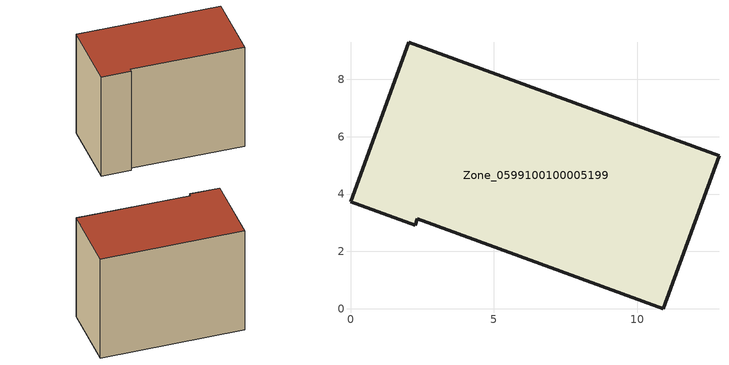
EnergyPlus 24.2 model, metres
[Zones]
Zone_0599100100005199
 floor ground (C_G): 2.33,3.14 2.25,2.92 0,3.74 2.04,9.29 12.85,5.34 10.9,0 z0
 wall outside (C_F): 2.04,9.29 0,3.74 2.25,2.92 2.33,3.14 10.9,0 12.85,5.34 2.04,9.29 z0:9.19
 roof outside (C_R): 10.9,0 12.85,5.34 2.04,9.29 0,3.74 2.25,2.92 2.33,3.14 z9.19
[BUILDING]
Pand.0599100100005199: North Axis=0; Terrain=City; Loads Convergence Tolerance Value=0.04; Temperature Convergence Tolerance Value=0.4; Solar Distribution=FullExterior; Maximum Number of Warmup Days=25; Minimum Number of Warmup Days=1
[Site:Location]
Rotterdam.The.Hague.AP_ZH_NLD Design_Conditions: Latitude=51.96; Longitude=4.45; Time Zone=1; Elevation=-4.5
[SITE:GROUNDTEMPERATURE:BUILDINGSURFACE]
18, 18, 18, 18, 18, 18, 18, 18, 18, 18, 18, 18
[MATERIAL] Thermal Absorptance=0.9; Solar Absorptance=0.7; Visible Absorptance=0.7
Name | Roughness | Thickness | Conductivity | Density | Specific Heat
G.TI.2006-2014 | MediumSmooth | 0.15 | 0.06 | 540 | 1210
F.TI.2006-2014 | Rough | 0.3 | 0.12 | 1920 | 840
R.TI.2006-2014 | MediumRough | 0.2 | 0.08 | 1500 | 1000
[CONSTRUCTION]
C_G: G.TI.2006-2014
C_F: F.TI.2006-2014
C_R: R.TI.2006-2014
[ZONE]
Zone_0599100100005199: Type=1; Multiplier=1; Ceiling Height=Autocalculate; Volume=Autocalculate; Floor Area=autocalculate; Part of Total Floor Area=Yes
[ZONEINFILTRATION:DESIGNFLOWRATE]
Infil_Zone_0599100100005199: Zone or ZoneList or Space or SpaceList=Zone_0599100100005199; Schedule=AlwaysOn; Design Flow Rate Calculation Method=Flow/Area; Flow Rate per Floor Area=0.0015; Constant Term Coefficient=1; Temperature Term Coefficient=0; Velocity Term Coefficient=0; Velocity Squared Term Coefficient=0
[HVACTEMPLATE:ZONE:IDEALLOADSAIRSYSTEM]
Zone_0599100100005199: Maximum Heating Supply Air Temperature=50; Minimum Cooling Supply Air Temperature=13; Maximum Heating Supply Air Humidity Ratio=0.0156; Minimum Cooling Supply Air Humidity Ratio=0.0077; Heating Limit=NoLimit; Cooling Limit=NoLimit; Dehumidification Control Type=ConstantSensibleHeatRatio; Cooling Sensible Heat Ratio=0.7; Dehumidification Setpoint=60; Humidification Control Type=None; Humidification Setpoint=30; Outdoor Air Method=None; Outdoor Air Flow Rate per Person=0.00944; Outdoor Air Flow Rate per Zone Floor Area=0; Outdoor Air Flow Rate per Zone=0; Demand Controlled Ventilation Type=None; Outdoor Air Economizer Type=NoEconomizer; Heat Recovery Type=None; Sensible Heat Recovery Effectiveness=0.7; Latent Heat Recovery Effectiveness=0.65
[ZONECONTROL:THERMOSTAT]
ThermostatControl_Zone_0599100100005199: Zone or ZoneList=Zone_0599100100005199; Control Type Schedule=DualSetpointControlType; Control 1=Thermostat_Zone_0599100100005199; Temperature Difference Between Cutout And Setpoint=0
[THERMOSTATSETPOINT:DUALSETPOINT]
Thermostat_Zone_0599100100005199: Heating Setpoint Temperature Schedule=HeatingSetpoint_Zone_0599100100005199; Cooling Setpoint Temperature Schedule=CoolingSetpoint_Zone_0599100100005199
[SCHEDULE:COMPACT]
HeatingSetpoint_Zone_0599100100005199: Through: 12/31, For: AllDays, Until: 24:00, 21
CoolingSetpoint_Zone_0599100100005199: Through: 12/31, For: AllDays, Until: 24:00, 24
DualSetpointControlType: Through: 12/31, For: AllDays, Until: 24:00, 4
AlwaysOn: Through: 12/31, For: AllDays, Until: 24:00, 1
